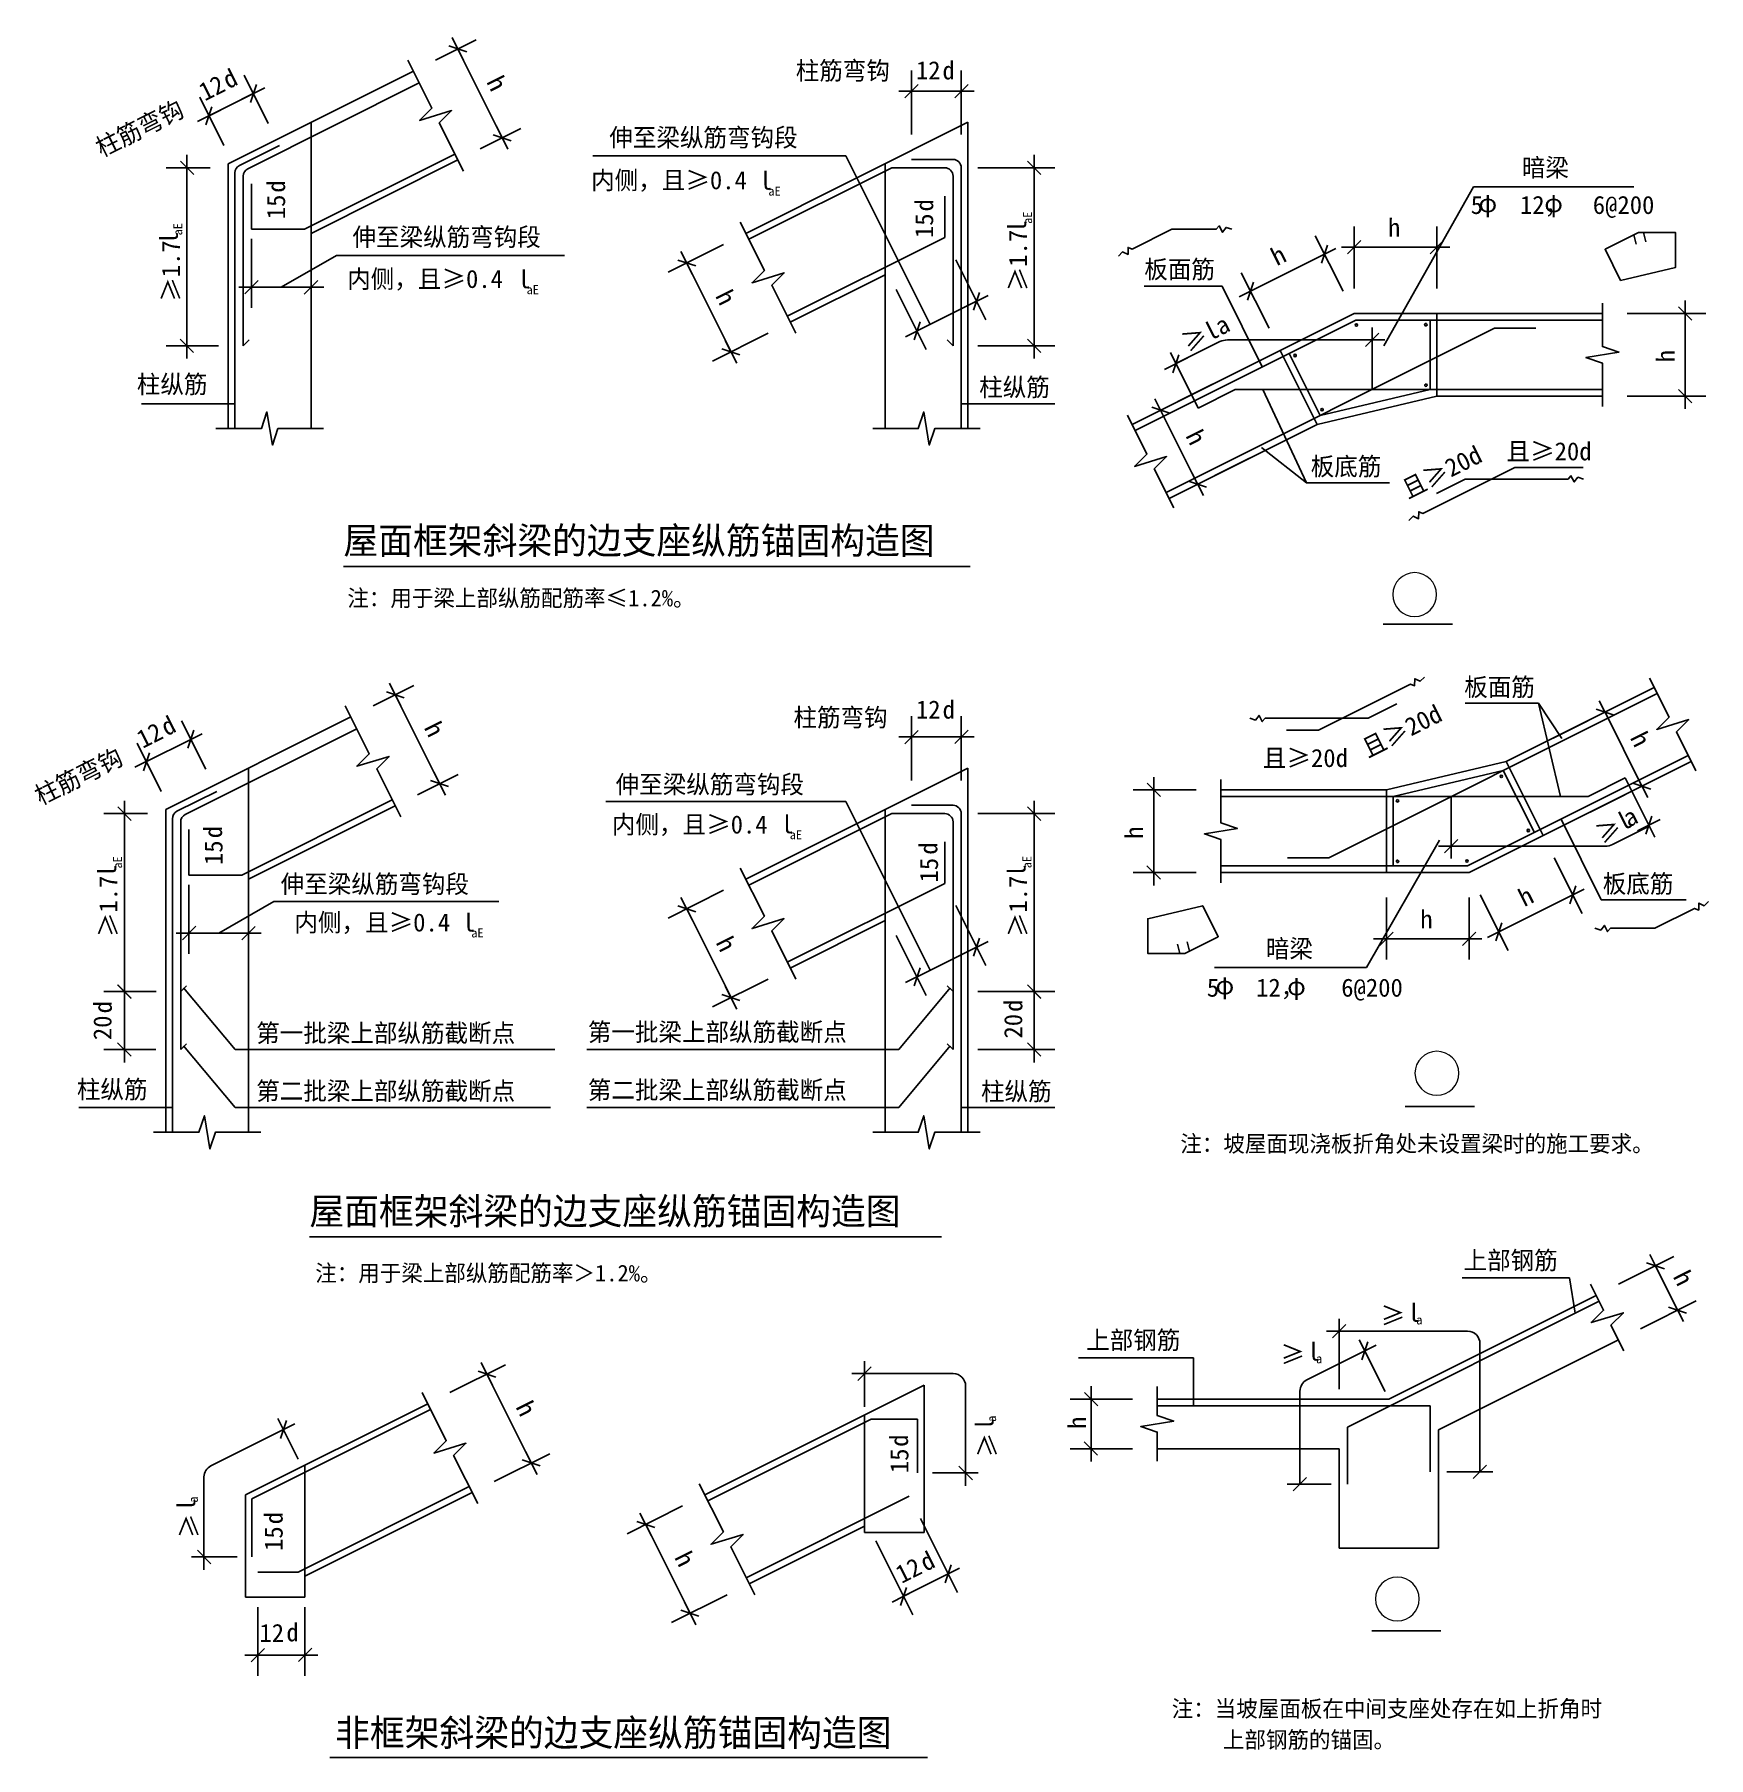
# Model space of a CAD drawing. Header units: metres. Extents: x 2199 to 22428, y 2603 to 23420.
import ezdxf

# ---------------------------------------------------------------- set-up
doc = ezdxf.new("R2010")
doc.units = ezdxf.units.M
for name, color, linetype in [('BAR', 2, 'Continuous'), ('PUB_DIM', 3, 'Continuous'), ('PUB_TEXT', 7, 'Continuous'), ('Q', 4, 'Continuous'), ('SLAB', 3, 'Continuous'), ('TXT', 7, 'Continuous'), ('WALL', 7, 'Continuous')]:
    doc.layers.add(name, color=color, linetype=linetype)

# ---------------------------------------------------------------- blocks, each defined once
blk = doc.blocks.new('_DIMX')
blk.add_line((154.5, 0), (-154.5, 0))
at = {"color": 1}
blk.add_lwpolyline([(-81.77, -81.77), (79.84, 79.84)], dxfattribs=at)
blk = doc.blocks.new('_INDEX1')
at = {"lineweight": 15}
for start, end in [(0, 180), (180, 0)]:
    blk.add_arc((0, 0), 0.5, start, end, dxfattribs=at)

msp = doc.modelspace()

# ---------------------------------------------------------------- linework, layer by layer
for p, q in [((18498.22, 16297.33), (19332.58, 16297.33)), ((18764.3, 10469.88), (19598.66, 10469.88)), ((12230.69, 5321.89), (12950.69, 5321.89)), ((5467.81, 4541.65), (4747.81, 4541.65)), ((18359.81, 4134.18), (19194.16, 4134.18))]:
    msp.add_line(p, q)
at = {"layer": 'BAR'}
for p, q in [((4777.24, 21798.07), (6849.58, 22834.24)), ((5541.96, 21017.68), (5541.96, 22359.32)), ((4677.24, 21837.51), (5158.62, 22078.2)), ((5461.96, 21067.12), (7278.91, 21975.59)), ((12478.71, 20517.68), (12478.71, 21859.32)), ((13298.71, 21909.87), (12798.71, 21909.87)), ((4621.96, 21748.07), (4621.96, 18659.32)), ((4721.96, 21708.63), (4721.96, 19659.32)), ((10831.2, 20946.12), (12558.71, 21809.87)), ((13198.71, 21809.87), (12558.71, 21809.87)), ((13298.71, 21709.87), (13298.71, 19659.32)), ((13398.71, 21809.87), (13398.71, 18659.32)), ((4821.96, 21617.12), (4821.96, 21067.12)), ((13198.71, 21467.12), (13198.71, 20967.12)), ((18504.86, 19659.43), (19587.08, 21579.53)), ((21524.45, 21579.53), (19587.08, 21579.53)), ((5461.96, 21067.12), (4821.96, 21067.12)), ((11296.3, 20015.92), (13198.71, 20967.12)), ((15498.38, 18637.21), (18164.77, 19970.4)), ((15874.04, 17885.89), (19843.07, 19870.4)), ((21145.88, 19970.4), (18164.77, 19970.4)), ((19065.88, 19130.4), (19065.88, 19970.4)), ((20343.07, 19870.4), (19843.07, 19870.4)), ((17734.45, 18816.1), (17358.79, 19567.41)), ((4621.96, 18959.32), (3491.96, 18959.32)), ((13398.71, 18959.32), (14528.71, 18959.32)), ((16261.16, 18906.8), (16708.38, 19130.4)), ((21145.88, 19130.4), (16708.38, 19130.4)), ((17734.45, 18816.1), (19065.88, 19130.4)), ((21807.99, 15458.87), (17838.97, 13474.36)), ((4021.34, 13995.63), (6093.69, 15031.8)), ((22183.65, 14707.55), (19517.26, 13374.36)), ((4786.06, 13215.24), (4786.06, 14556.88)), ((19947.58, 14528.67), (18616.15, 14214.36)), ((19947.58, 14528.67), (20323.24, 13777.35)), ((21420.87, 14437.97), (20973.66, 14214.36)), ((3921.34, 14035.08), (4402.72, 14275.76)), ((4706.06, 13264.68), (6523.01, 14173.15)), ((16536.15, 14214.36), (20973.66, 14214.36)), ((18616.15, 14214.36), (18616.15, 13374.36)), ((10831.2, 13143.68), (12558.71, 14007.44)), ((12478.71, 12715.24), (12478.71, 14056.88)), ((13198.71, 14007.44), (12558.71, 14007.44)), ((13298.71, 14107.44), (12798.71, 14107.44)), ((13398.71, 14007.44), (13398.71, 10156.88)), ((3866.06, 13945.63), (3866.06, 10156.88)), ((3966.06, 13906.19), (3966.06, 11156.88)), ((4066.06, 13814.68), (4066.06, 13264.68)), ((13298.71, 13907.44), (13298.71, 11156.88)), ((13198.71, 13664.68), (13198.71, 13164.68)), ((19177.17, 13685.33), (18293.89, 12149.83)), ((16536.15, 13374.36), (19517.26, 13374.36)), ((17338.97, 13474.36), (17838.97, 13474.36)), ((4706.06, 13264.68), (4066.06, 13264.68)), ((11296.3, 12213.48), (13198.71, 13164.68)), ((16457.33, 12149.83), (18293.89, 12149.83)), ((4036.77, 11927.59), (3966.06, 11856.88)), ((13228, 11927.59), (13298.71, 11856.88)), ((4036.77, 11227.59), (3966.06, 11156.88)), ((13228, 11227.59), (13298.71, 11156.88)), ((3866.06, 10456.88), (2736.06, 10456.88)), ((13398.71, 10456.88), (14528.71, 10456.88)), ((21106.41, 8115.01), (18066.24, 6594.92)), ((4827.81, 5727.2), (6986.87, 6806.73)), ((10335.97, 5705.09), (12310.69, 6692.45)), ((12230.69, 5400.25), (12230.69, 6741.89)), ((12870.69, 6692.45), (12310.69, 6692.45)), ((12870.69, 6692.45), (12870.69, 6041.89)), ((15766.24, 6854.37), (19066.24, 6854.37)), ((19066.24, 6854.37), (19066.24, 6054.37)), ((18066.24, 6594.92), (18066.24, 5905.67)), ((5467.81, 4795.01), (5467.81, 6136.65)), ((5387.81, 4844.45), (7451.97, 5876.53)), ((4827.81, 5727.2), (4827.81, 5027.2)), ((10801.07, 4774.89), (12770.69, 5759.7)), ((5387.81, 4844.45), (4897.81, 4844.45))]:
    msp.add_line(p, q, dxfattribs=at)
for points in [[(15944.32, 21066.27), (15465, 20826.61), (15414.98, 20847), (15413.19, 20762.14), (15348.7, 20793.54), (15296.53, 20742.38)], [(15944.32, 21066.27), (16480.22, 21066.27), (16515.85, 21106.88), (16555.4, 21031.78), (16599.03, 21088.71), (16668.57, 21066.27)], [(21552.01, 20885.7), (21525.21, 20999.24), (21580.35, 21026.81), (22030.9, 21026.81), (22030.9, 20606.81), (21365.19, 20449.66), (21177.36, 20825.32), (21580.35, 21026.81), (21642, 21026.81), (21668.8, 20913.27)], [(4792.67, 19730.03), (4721.96, 19659.32)], [(13228, 19730.03), (13298.71, 19659.32)], [(20911.86, 18189.63), (20087.3, 18189.63), (18976.39, 17634.17), (18926.37, 17654.56), (18924.58, 17569.7), (18860.09, 17601.1), (18807.92, 17549.94)], [(19141.66, 17874.91), (19488.25, 18048.21), (20730.29, 18048.21), (20765.91, 18088.82), (20805.46, 18013.72), (20849.1, 18070.64), (20918.64, 18048.21)], [(17327.37, 15017.37), (17714.87, 15017.37), (18825.78, 15572.82), (18875.81, 15552.43), (18877.6, 15637.29), (18942.08, 15605.89), (18994.25, 15657.05)], [(18660.52, 15332.08), (18313.92, 15158.78), (17071.89, 15158.78), (17036.27, 15118.17), (16996.71, 15193.27), (16953.08, 15136.35), (16883.54, 15158.78)], [(21780.46, 12622.36), (22259.79, 12862.02), (22309.81, 12841.63), (22311.6, 12926.49), (22376.09, 12895.09), (22428.25, 12946.25)], [(16130.02, 12459.06), (16156.83, 12345.52), (16101.69, 12317.95), (15651.13, 12317.95), (15651.13, 12737.95), (16316.85, 12895.1), (16504.68, 12519.44), (16101.69, 12317.95), (16040.04, 12317.95), (16013.23, 12431.49)], [(21780.46, 12622.36), (21244.56, 12622.36), (21208.94, 12581.75), (21169.39, 12656.85), (21125.75, 12599.92), (21056.21, 12622.36)]]:
    msp.add_lwpolyline(points, dxfattribs=at)
for points in [[(18158.25, 19910.33, 1), (18188.25, 19910.33, 1)], [(19025.22, 19921.17, -1), (18998.38, 19907.75, -1)], [(17417.18, 19541.56, 1), (17447.18, 19541.56, 1)], [(19026.41, 19189.94, -1), (18999.58, 19176.53, -1)], [(17743.13, 18887, 1), (17773.13, 18887, 1)], [(19938.9, 14457.76, 1), (19908.9, 14457.76, 1)], [(18655.62, 14154.82, -1), (18682.46, 14168.24, -1)], [(20264.85, 13803.2, 1), (20234.85, 13803.2, 1)], [(18656.82, 13423.6, -1), (18683.65, 13437.01, -1)], [(19523.78, 13434.44, 1), (19493.78, 13434.44, 1)]]:
    msp.add_lwpolyline(points, format="xyb", close=True, dxfattribs=at)
for centre, start, end in [((13298.71, 21809.87), 0, 90), ((4721.96, 21748.07), 116.57, 180), ((4821.96, 21708.63), 116.57, 180), ((13198.71, 21709.87), 0, 90), ((3966.06, 13945.63), 116.57, 180), ((4066.06, 13906.19), 116.57, 180), ((13198.71, 13907.44), 0, 90), ((13298.71, 14007.44), 0, 90)]:
    msp.add_arc(centre, 100, start, end, dxfattribs=at)
at = {"layer": 'PUB_DIM'}
for p, q in [((7046.36, 23111.52), (7538.29, 23357.48)), ((7850.89, 22173.26), (7315.13, 23244.79)), ((5024.45, 22346.53), (4732.77, 22929.89)), ((12798.71, 22209.87), (12798.71, 22985.75)), ((13398.71, 22209.87), (13398.71, 22985.75)), ((4307.92, 22437.96), (4844.57, 22706.29)), ((4845.47, 22706.73), (4846.36, 22707.18)), ((12797.71, 22735.75), (12796.71, 22735.75)), ((12798.71, 22735.75), (13398.71, 22735.75)), ((13399.71, 22735.75), (13400.71, 22735.75)), ((4487.8, 22078.2), (4196.11, 22661.57)), ((4307.02, 22437.51), (4306.13, 22437.06)), ((7583.01, 22038.2), (8074.95, 22284.17)), ((8948.18, 21954.59), (12004.7, 21954.59)), ((13023.32, 19917.35), (12004.7, 21954.59)), ((4321.96, 21809.87), (3791.96, 21809.87)), ((4041.96, 19660.32), (4041.96, 21808.87)), ((13598.71, 21809.87), (14528.71, 21809.87)), ((14278.71, 21808.87), (14278.71, 19660.32)), ((18145.88, 20350.4), (18145.88, 21100.4)), ((19145.88, 20350.4), (19145.88, 21100.4)), ((4821.96, 20950.31), (4821.96, 20116.44)), ((10527.1, 20883.51), (9856.28, 20548.1)), ((18011.72, 20318.73), (17676.31, 20989.55)), ((18146.88, 20850.4), (19144.88, 20850.4)), ((5181.96, 20366.44), (5847.9, 20749.71)), ((5541.96, 20717.68), (5541.96, 20116.44)), ((5847.9, 20749.71), (8604.26, 20749.71)), ((10616.09, 19587.49), (10080.33, 20659.01)), ((13332.87, 20698.79), (13695.34, 19973.85)), ((17787.22, 20765.5), (16894.58, 20319.18)), ((17117.29, 19871.52), (16781.88, 20542.34)), ((4822.96, 20366.44), (5540.96, 20366.44)), ((12612.87, 20338.79), (12975.34, 19613.85)), ((12864.43, 19837.91), (13582.64, 20197.01)), ((15606.75, 20378.06), (16549.92, 20378.06)), ((17035.95, 19406), (16549.92, 20378.06)), ((21445.88, 20050.4), (22395.88, 20050.4)), ((22145.88, 19051.4), (22145.88, 20049.4)), ((11063.75, 19810.2), (10392.93, 19474.79)), ((18363.07, 19130.4), (18363.07, 19880.4)), ((4424.89, 19659.32), (3791.96, 19659.32)), ((13598.71, 19659.32), (14528.71, 19659.32)), ((16261.16, 18906.8), (15925.75, 19577.62)), ((15992.84, 19443.45), (16524.51, 19709.29)), ((18363.07, 19730.4), (16613.95, 19730.4)), ((16433.37, 19194.15), (15583.66, 18769.29)), ((17569.31, 18005.17), (17041.42, 19130.4)), ((21445.88, 19050.4), (22395.88, 19050.4)), ((16254.04, 17987.56), (15807.72, 18880.2)), ((17026.43, 18431.16), (17569.31, 18005.17)), ((16880.58, 18299.72), (16030.88, 17874.87)), ((17569.31, 18005.17), (18574.05, 18005.17)), ((6290.46, 15309.08), (6782.4, 15555.04)), ((7095, 14370.82), (6559.24, 15442.35)), ((20373.8, 15339.59), (19489.29, 15339.59)), ((20655.61, 14913.6), (20373.8, 15339.59)), ((20373.8, 15339.59), (20640.61, 14214.36)), ((20551.22, 14919.93), (21400.92, 15344.78)), ((21177.76, 15232.08), (21624.08, 14339.44)), ((4268.56, 14544.09), (3976.88, 15127.46)), ((12798.71, 14407.44), (12798.71, 15183.32)), ((13398.71, 14407.44), (13398.71, 15183.32)), ((3731.9, 14275.76), (3440.22, 14859.13)), ((3552.02, 14635.52), (4088.68, 14903.85)), ((4089.57, 14904.3), (4090.47, 14904.74)), ((12797.71, 14933.32), (12796.71, 14933.32)), ((12798.71, 14933.32), (13398.71, 14933.32)), ((13399.71, 14933.32), (13400.71, 14933.32)), ((3551.13, 14635.07), (3550.23, 14634.63)), ((6827.12, 14235.76), (7319.05, 14481.73)), ((20998.43, 14025.5), (21848.14, 14450.35)), ((21420.87, 14437.97), (21778.64, 13722.42)), ((16236.15, 14294.36), (15474.12, 14294.36)), ((15724.12, 14293.36), (15724.12, 13295.36)), ((19318.97, 14214.36), (19318.97, 13464.36)), ((3566.06, 14007.44), (3036.06, 14007.44)), ((3286.06, 11857.88), (3286.06, 14006.44)), ((9105.35, 14152.15), (12004.7, 14152.15)), ((13023.32, 12114.91), (12004.7, 14152.15)), ((13598.71, 14007.44), (14528.71, 14007.44)), ((14278.71, 14006.44), (14278.71, 11857.88)), ((20646.08, 13938.77), (21132.11, 12966.7)), ((21711.56, 13856.59), (21269.33, 13635.47)), ((19318.97, 13614.36), (21179.89, 13614.36)), ((20564.74, 13473.24), (20900.15, 12802.42)), ((4066.06, 13147.87), (4066.06, 12314.01)), ((16236.15, 13294.36), (15474.12, 13294.36)), ((4426.06, 12564.01), (5092, 12947.27)), ((4786.06, 12915.24), (4786.06, 12314.01)), ((5092, 12947.27), (7811.27, 12947.27)), ((10527.1, 13081.07), (9856.28, 12745.66)), ((18536.15, 12994.36), (18536.15, 12244.36)), ((19536.15, 12994.36), (19536.15, 12244.36)), ((19670.31, 13026.03), (20005.72, 12355.21)), ((19894.81, 12579.26), (20787.45, 13025.58)), ((22158.2, 12966.7), (21132.11, 12966.7)), ((10616.09, 11785.05), (10080.33, 12856.57)), ((13332.87, 12896.35), (13695.34, 12171.42)), ((4067.06, 12564.01), (4785.06, 12564.01)), ((12612.87, 12536.35), (12975.34, 11811.42)), ((19535.15, 12494.36), (18537.15, 12494.36)), ((12864.43, 12035.47), (13582.64, 12394.58)), ((4001.42, 11903.42), (4622.58, 11156.88)), ((11063.75, 12007.76), (10392.93, 11672.35)), ((13263.35, 11903.42), (12642.19, 11156.88)), ((3668.99, 11856.88), (3036.06, 11856.88)), ((3666.06, 11856.88), (3036.06, 11856.88)), ((3286.06, 11157.88), (3286.06, 11855.88)), ((13598.71, 11856.88), (14528.71, 11856.88)), ((13598.71, 11856.88), (14528.71, 11856.88)), ((14278.71, 11157.88), (14278.71, 11855.88)), ((3666.06, 11156.88), (3036.06, 11156.88)), ((4001.42, 11203.42), (4622.58, 10456.88)), ((8486.07, 11156.88), (4622.58, 11156.88)), ((8875.8, 11156.88), (12642.19, 11156.88)), ((13263.35, 11203.42), (12642.19, 10456.88)), ((13598.71, 11156.88), (14528.71, 11156.88)), ((8432.92, 10456.88), (4622.58, 10456.88)), ((8875.8, 10456.88), (12642.19, 10456.88)), ((21338.96, 8320.73), (22009.78, 8656.14)), ((22054.06, 8008.57), (21786.62, 8543.44)), ((20747.64, 8398.61), (19449.81, 8398.61)), ((20817.52, 7970.57), (20747.64, 8398.61)), ((21607.29, 7784.07), (22278.11, 8119.48)), ((17966.24, 7054.37), (17966.24, 7904.37)), ((17966.24, 7754.37), (19516.24, 7754.37)), ((17573.9, 7164.92), (18275.55, 7515.75)), ((18208.47, 7649.91), (18521.52, 7023.81)), ((19666.24, 7604.37), (19666.24, 6054.37)), ((7219.42, 7012.45), (7890.24, 7347.86)), ((12230.69, 6841.89), (12230.69, 7391.89)), ((16203.23, 7434.37), (14815.92, 7434.37)), ((16203.23, 6854.37), (16203.23, 7434.37)), ((8202.84, 6163.64), (7667.08, 7235.16)), ((12230.69, 7241.89), (13300.69, 7241.89)), ((13450.69, 7091.89), (13450.69, 6041.89)), ((15466.24, 6934.37), (14716.24, 6934.37)), ((14966.24, 6335.37), (14966.24, 6933.37)), ((17490.99, 5905.67), (17490.99, 7030.76)), ((5387.31, 6208.2), (5141.35, 6700.13)), ((4330.73, 6127.12), (5208.43, 6565.97)), ((7756.08, 5939.14), (8426.9, 6274.55)), ((15466.24, 6334.37), (14716.24, 6334.37)), ((13050.69, 6041.89), (13600.69, 6041.89)), ((19266.24, 6054.37), (19816.24, 6054.37)), ((4247.81, 5992.96), (4247.81, 5027.2)), ((17866.24, 5905.67), (17340.99, 5905.67)), ((10031.86, 5642.48), (9361.04, 5307.07)), ((10120.86, 4346.46), (9585.1, 5417.98)), ((12904.85, 5491.37), (13351.59, 4597.89)), ((12364.85, 5221.37), (12811.59, 4327.89)), ((4647.81, 5027.2), (4097.81, 5027.2)), ((12699.79, 4551.5), (13239.79, 4821.5)), ((13240.68, 4821.94), (13241.58, 4822.39)), ((4897.81, 4421.02), (4897.81, 3591.65)), ((5467.81, 4421.02), (5467.81, 3591.65)), ((10568.52, 4569.17), (9897.7, 4233.76)), ((12698.89, 4551.05), (12698, 4550.6)), ((4896.81, 3841.65), (4895.81, 3841.65)), ((5467.81, 3841.65), (4897.81, 3841.65)), ((5468.81, 3841.65), (5469.81, 3841.65))]:
    msp.add_line(p, q, dxfattribs=at)
for points in [[(7381.77, 21769.87), (7091.08, 22351.25), (7240.15, 22500.32), (6852.56, 22381.07), (7001.63, 22530.14), (6710.95, 23111.52)], [(11399.16, 19810.2), (11108.47, 20391.58), (11257.55, 20540.65), (10869.96, 20421.39), (11019.03, 20570.46), (10728.34, 21151.84)], [(21145.88, 20175.4), (21145.88, 19650.4), (21345.88, 19583.74), (20945.88, 19517.07), (21145.88, 19450.4), (21145.88, 18925.4)], [(5691.96, 18659.32), (5141.96, 18659.32), (5075.29, 18459.32), (5008.63, 18859.32), (4941.96, 18659.32), (4391.96, 18659.32)], [(13628.71, 18659.32), (13078.71, 18659.32), (13012.04, 18459.32), (12945.37, 18859.32), (12878.71, 18659.32), (12328.71, 18659.32)], [(15965.72, 17702.53), (15730.93, 18172.11), (15880, 18321.18), (15492.42, 18201.92), (15641.49, 18350.99), (15406.7, 18820.57)], [(22275.33, 14524.2), (22040.54, 14993.77), (22189.62, 15142.84), (21802.03, 15023.58), (21951.1, 15172.66), (21716.31, 15642.23)], [(6625.87, 13967.44), (6335.18, 14548.81), (6484.25, 14697.89), (6096.67, 14578.63), (6245.74, 14727.7), (5955.05, 15309.08)], [(16536.15, 13169.36), (16536.15, 13694.36), (16336.15, 13761.03), (16736.15, 13827.69), (16536.15, 13894.36), (16536.15, 14419.36)], [(11399.16, 12007.76), (11108.47, 12589.14), (11257.55, 12738.21), (10869.96, 12618.95), (11019.03, 12768.02), (10728.34, 13349.4)], [(4936.06, 10156.88), (4386.06, 10156.88), (4319.4, 9956.88), (4252.73, 10356.88), (4186.06, 10156.88), (3636.06, 10156.88)], [(13628.71, 10156.88), (13078.71, 10156.88), (13012.04, 9956.88), (12945.37, 10356.88), (12878.71, 10156.88), (12328.71, 10156.88)], [(21406.04, 7515.75), (21249.52, 7828.79), (21398.59, 7977.87), (21011, 7858.61), (21160.08, 8007.68), (21003.55, 8320.73)], [(15766.24, 6184.37), (15766.24, 6534.37), (15566.24, 6601.03), (15966.24, 6667.7), (15766.24, 6734.37), (15766.24, 7084.37)], [(7554.83, 5670.81), (7264.14, 6252.19), (7413.21, 6401.26), (7025.63, 6282), (7174.7, 6431.07), (6884.01, 7012.45)], [(10903.93, 4569.17), (10613.24, 5150.55), (10762.31, 5299.62), (10374.73, 5180.36), (10523.8, 5329.43), (10233.11, 5910.81)]]:
    msp.add_lwpolyline(points, dxfattribs=at)
for centre, radius, start, end in [((16613.95, 19530.4), 200, 90, 116.57), ((21179.89, 13814.36), 200, 270, 296.57), ((19516.24, 7604.37), 150, 0, 90), ((13300.69, 7091.89), 150, 0, 90), ((17640.99, 7030.76), 150, 116.57, 180), ((4397.81, 5992.96), 150, 116.57, 180)]:
    msp.add_arc(centre, radius, start, end, dxfattribs=at)
at = {"layer": 'PUB_TEXT'}
for p, q in [((5933.17, 16994.6), (13504.68, 16994.6)), ((5521.72, 8892.3), (13160.05, 8892.3)), ((5769.9, 2603.39), (12990.16, 2603.39))]:
    msp.add_line(p, q, dxfattribs=at)
at = {"layer": 'SLAB'}
for p, q in [((19145.88, 19050.4), (19145.88, 20050.4)), ((17698.67, 18708.76), (17251.46, 19603.19)), ((19983.36, 14636), (20430.58, 13741.57)), ((18536.15, 14294.36), (18536.15, 13294.36))]:
    msp.add_line(p, q, dxfattribs=at)
at = {"layer": 'WALL'}
for p, q in [((4541.96, 21859.32), (6778.03, 22977.35)), ((10795.43, 21017.68), (13478.71, 22359.32)), ((13478.71, 22359.32), (13478.71, 18659.32)), ((4541.96, 21859.32), (4541.96, 18659.32)), ((5541.96, 21017.68), (7314.68, 21904.04)), ((5541.96, 21017.68), (5541.96, 18659.32)), ((11332.08, 19944.36), (12478.71, 20517.68)), ((12478.71, 20517.68), (12478.71, 18659.32)), ((15462.6, 18708.76), (18145.88, 20050.4)), ((21145.88, 20050.4), (18145.88, 20050.4)), ((17698.67, 18708.76), (19145.88, 19050.4)), ((21145.88, 19050.4), (19145.88, 19050.4)), ((15909.82, 17814.34), (17698.67, 18708.76)), ((21772.22, 15530.43), (19983.36, 14636)), ((3786.06, 14056.88), (6022.13, 15174.91)), ((19983.36, 14636), (18536.15, 14294.36)), ((22219.43, 14636), (19536.15, 13294.36)), ((10795.43, 13215.24), (13478.71, 14556.88)), ((13478.71, 14556.88), (13478.71, 10156.88)), ((16536.15, 14294.36), (18536.15, 14294.36)), ((3786.06, 14056.88), (3786.06, 10156.88)), ((4786.06, 13215.24), (6558.79, 14101.6)), ((4786.06, 13215.24), (4786.06, 10156.88)), ((16536.15, 13294.36), (19536.15, 13294.36)), ((11332.08, 12141.93), (12478.71, 12715.24)), ((12478.71, 12715.24), (12478.71, 10156.88)), ((21070.63, 8186.57), (18566.24, 6934.37)), ((21338.96, 7649.91), (19166.24, 6563.55)), ((10300.19, 5776.65), (12950.69, 7101.89)), ((12950.69, 7101.89), (12950.69, 5321.89)), ((4747.81, 5776.65), (6951.09, 6878.29)), ((15766.24, 6934.37), (18566.24, 6934.37)), ((19166.24, 6563.55), (19166.24, 5134.37)), ((15766.24, 6334.37), (17966.24, 6334.37)), ((17966.24, 6334.37), (17966.24, 5134.37)), ((4747.81, 5776.65), (4747.81, 4541.65)), ((5467.81, 4795.01), (7487.75, 5804.97)), ((10836.85, 4703.33), (12230.69, 5400.25)), ((12230.69, 5400.25), (12230.69, 5321.89)), ((17966.24, 5134.37), (19166.24, 5134.37)), ((5467.81, 4795.01), (5467.81, 4541.65))]:
    msp.add_line(p, q, dxfattribs=at)

# ---------------------------------------------------------------- block references
at = {"layer": 'PUB_DIM'}
for p, rotation in [((7314.68, 23245.68), 116.57), ((4844.57, 22706.29), 206.57), ((13398.71, 22735.75), 180), ((4307.92, 22437.96), 26.57), ((7851.34, 22172.37), 296.57), ((4041.96, 21809.87), 90), ((14278.71, 21809.87), 90), ((10079.88, 20659.91), 116.57), ((17788.11, 20765.95), 26.57), ((18145.88, 20850.4), 180), ((4821.96, 20366.44), 180), ((16893.69, 20318.73), 206.57), ((13583.54, 20197.46), 26.57), ((22145.88, 20050.4), 90), ((4041.96, 19659.32), 270), ((12863.54, 19837.46), 206.57), ((14278.71, 19659.32), 270), ((10616.54, 19586.59), 296.57), ((15992.84, 19443.45), 26.57), ((22145.88, 19050.4), 270), ((15807.27, 18881.1), 116.57), ((16254.48, 17986.67), 296.57), ((6558.79, 15443.24), 116.57), ((21177.32, 15232.98), 116.57), ((4088.68, 14903.85), 206.57), ((13398.71, 14933.32), 180), ((3552.02, 14635.52), 26.57), ((7095.44, 14369.93), 296.57), ((15724.12, 14294.36), 90), ((21624.53, 14338.55), 296.57), ((3286.06, 14007.44), 90), ((14278.71, 14007.44), 90), ((21706.67, 13866.36), 206.57), ((19318.97, 13614.36), 180), ((15724.12, 13294.36), 270), ((20788.35, 13026.03), 26.57), ((10079.88, 12857.47), 116.57), ((19893.92, 12578.82), 206.57), ((4066.06, 12564.01), 180), ((13583.54, 12395.02), 26.57), ((18536.15, 12494.36), 180), ((12863.54, 12035.02), 206.57), ((3286.06, 11856.88), 270), ((3286.06, 11856.88), 90), ((10616.54, 11784.15), 296.57), ((14278.71, 11856.88), 270), ((14278.71, 11856.88), 90), ((3286.06, 11156.88), 270), ((14278.71, 11156.88), 270), ((21786.17, 8544.34), 116.57), ((22054.5, 8007.68), 296.57), ((18275.55, 7515.75), 206.57), ((7666.63, 7236.06), 116.57), ((14966.24, 6934.37), 90), ((5208.43, 6565.97), 206.57), ((14966.24, 6334.37), 270), ((8203.29, 6162.74), 296.57), ((13450.69, 6041.89), 90), ((9584.65, 5418.87), 116.57), ((4247.81, 5027.2), 90), ((13239.79, 4821.5), 206.57), ((12699.79, 4551.5), 26.57), ((10121.31, 4345.56), 296.57), ((5467.81, 3841.65), 180)]:
    msp.add_blockref('_DIMX', p, dxfattribs=dict(at, rotation=rotation))
for p in [(12798.71, 22735.75), (19145.88, 20850.4), (5541.96, 20366.44), (18363.07, 19730.4), (12798.71, 14933.32), (4786.06, 12564.01), (19536.15, 12494.36), (17966.24, 7754.37), (12230.69, 7241.89), (19666.24, 6054.37), (17490.99, 5905.67), (4897.81, 3841.65)]:
    msp.add_blockref('_DIMX', p, dxfattribs=at)
at = {"layer": 'PUB_TEXT', "xscale": 530, "yscale": 530, "zscale": 530}
for p in [(18877.9, 16653.84), (19145.38, 10870.6), (18667.07, 4519.06)]:
    msp.add_blockref('_INDEX1', p, dxfattribs=at)

# ---------------------------------------------------------------- texts
for s, rotation, p in [('12', 26.57, (4256.99, 22611.28)), ('d', 26.57, (4542.3, 22756.49)), ('h', 296.57, (7657.01, 22848.62)), ('h', 26.57, (17211.35, 20620.87)), ('h', 296.57, (10422.21, 20262.84)), ('h', 90, (22017.27, 19458.64)), ('h', 296.57, (16104.87, 18573.48)), ('d', 26.57, (3796.56, 14938.47)), ('12', 26.57, (3506.57, 14789.89)), ('h', 296.57, (6901.11, 15046.18)), ('h', 296.57, (21474.92, 14925.36)), ('h', 90, (15595.51, 13702.6)), ('h', 26.57, (20201.54, 12876.42)), ('h', 296.57, (10426.75, 12450.36)), ('h', 296.57, (21994.34, 8415.6)), ('h', 296.57, (8008.96, 6838.99)), ('h', 90, (14907.58, 6572.57)), ('d', 90, (12755.32, 6357.23)), ('15', 90, (12759.65, 6039.28)), ('h', 296.57, (9926.97, 5021.81)), ('12', 26.57, (12677.05, 4700.38)), ('d', 26.57, (12968.7, 4846.08))]:
    msp.add_text(s, height=218.8, rotation=rotation).set_placement(p)
for s, p in [('12', (12850.74, 22878.05)), ('d', (13170.95, 22877.37)), ('h', (18554.12, 20979.02)), ('12', (12850.61, 15155.24)), ('d', (13172.39, 15155.24)), ('h', (18944.39, 12622.97)), ('12', (4917.67, 3999.17)), ('d', (5243.33, 4007.32))]:
    msp.add_text(s, height=218.8).set_placement(p)
at = {"layer": 'PUB_TEXT'}
for s, p in [('屋面框架斜梁的边支座纵筋锚固构造图', (5933.17, 17144.6)), ('屋面框架斜梁的边支座纵筋锚固构造图', (5521.72, 9042.3)), ('非框架斜梁的边支座纵筋锚固构造图', (5832.58, 2741.74))]:
    msp.add_text(s, height=323.2, dxfattribs=at).set_placement(p)
at = {"layer": 'Q'}
for p in [(19647.97, 21272.62), (20442.84, 21272.62), (16470.71, 11823.82), (17336.31, 11813.34)]:
    msp.add_text('φ', height=218.8, dxfattribs=at).set_placement(p)
at = {"layer": 'TXT'}
for s, height, p in [('柱筋弯钩', 218.8, (11398.64, 22874.16)), ('伸至梁纵筋弯钩段', 218.8, (9145.71, 22066.32)), ('暗梁', 218.8, (20171.78, 21703.25)), ('内侧，且≥0.4', 218.8, (8925.8, 21550.09)), ('l', 218.8, (10964.52, 21546.39)), ('aE', 109, (11067.33, 21473.68)), ('5   12，  6@200', 218.8, (19554.26, 21251.58)), ('伸至梁纵筋弯钩段', 218.8, (6042.68, 20864.49)), ('板面筋', 218.8, (15609.78, 20473.9)), ('内侧，且≥0.4', 218.8, (5978.56, 20357.76)), ('l', 218.8, (8043.54, 20355.35)), ('aE', 109, (8146.36, 20282.64)), ('柱纵筋', 218.8, (3436.48, 19085.33)), ('柱纵筋', 218.8, (13615.35, 19049.45)), ('板底筋', 218.8, (17621.05, 18092.52)), ('且≥20d', 218.8, (19986.15, 18275.12)), ('注：用于梁上部纵筋配筋率≤1.2%。', 200, (5979.81, 16511.53)), ('板面筋', 218.8, (19475.85, 15426.67)), ('柱筋弯钩', 218.8, (11371.09, 15059.96)), ('且≥20d', 218.8, (17042.04, 14569.69)), ('伸至梁纵筋弯钩段', 218.8, (9222.53, 14250.73)), ('内侧，且≥0.4', 218.8, (9176.89, 13766.84)), ('l', 218.8, (11222.56, 13770.43)), ('aE', 109, (11325.38, 13697.72)), ('伸至梁纵筋弯钩段', 218.8, (5174.82, 13047.35)), ('板底筋', 218.8, (21149.92, 13050.59)), ('内侧，且≥0.4', 218.8, (5339.93, 12583.15)), ('l', 218.8, (7374.98, 12583.92)), ('aE', 109, (7477.8, 12511.21)), ('暗梁', 218.8, (17078.95, 12266.23)), ('5   12，   6@200', 218.8, (16365.84, 11795.53)), ('第一批梁上部纵筋截断点', 218.8, (4878.99, 11246.72)), ('第一批梁上部纵筋截断点', 218.8, (8885.95, 11258.75)), ('柱纵筋', 218.8, (2711.89, 10566.49)), ('第二批梁上部纵筋截断点', 218.8, (4878.99, 10546.72)), ('第二批梁上部纵筋截断点', 218.8, (8885.95, 10558.75)), ('柱纵筋', 218.8, (13636.69, 10542.74)), ('注：坡屋面现浇板折角处未设置梁时的施工要求。', 200, (16045.52, 9919.5)), ('上部钢筋', 218.8, (19467.68, 8501.13)), ('注：用于梁上部纵筋配筋率＞1.2%。', 200, (5592.19, 8356.26)), ('≥', 218.8, (18464.75, 7832.55)), ('l', 218.8, (18795.89, 7868.51)), ('a', 110, (18896.17, 7835.87)), ('上部钢筋', 218.8, (14907.72, 7536.89)), ('≥', 218.8, (17254.34, 7363.37)), ('l', 218.8, (17585.49, 7399.34)), ('a', 110, (17685.77, 7366.69)), ('注：当坡屋面板在中间支座处存在如上折角时', 200, (15941.44, 3094.52)), ('上部钢筋的锚固。', 200, (16559.8, 2718.3))]:
    msp.add_text(s, height=height, dxfattribs=at).set_placement(p)
for s, height, rotation, p in [('柱筋弯钩', 218.8, 26.57, (3009.56, 21934.8)), ('d', 218.8, 90, (5228, 21509.12)), ('15', 218.8, 90, (5227.74, 21188.32)), ('d', 218.8, 90, (13059.18, 21281.63)), ('15', 218.8, 90, (13058.71, 20960.83)), ('aE', 109, 90, (14254.1, 21131.84)), ('aE', 109, 90, (3984.8, 20993.05)), ('l', 218.8, 90, (14181.38, 21029.03)), ('≥1.7', 218.8, 90, (14193.16, 20315.85)), ('l', 218.8, 90, (3931.53, 20890.23)), ('≥1.7', 218.8, 90, (3956.41, 20189.7)), ('≥la', 218.8, 26.57, (16134.56, 19580.05)), ('且≥20d', 218.8, 26.57, (18793.39, 17806.88)), ('且≥20d', 218.8, 26.57, (18310.91, 14678.74)), ('柱筋弯钩', 218.8, 26.57, (2272.23, 14105.72)), ('l', 218.8, 26.57, (21385.43, 13792.98)), ('a', 218.8, 26.57, (21464.02, 13837.14)), ('d', 218.8, 90, (4465.76, 13708.98)), ('≥', 218.8, 26.57, (21135.99, 13638.24)), ('15', 218.8, 90, (4471.84, 13385.88)), ('d', 218.8, 90, (13109.06, 13510.77)), ('l', 218.8, 90, (3185.33, 13240.9)), ('aE', 109, 90, (3258.04, 13343.71)), ('15', 218.8, 90, (13117.45, 13175.16)), ('l', 218.8, 90, (14174.38, 13244.15)), ('aE', 109, 90, (14247.09, 13346.96)), ('≥1.7', 218.8, 90, (3200.51, 12513.41)), ('≥1.7', 218.8, 90, (14193.16, 12513.41)), ('d', 218.8, 90, (3134.02, 11593.28)), ('d', 218.8, 90, (14136.36, 11611.62)), ('20', 218.8, 90, (3129.65, 11270.37)), ('20', 218.8, 90, (14135.01, 11289.64)), ('l', 218.8, 90, (13787.29, 6558.98)), ('a', 110, 90, (13819.94, 6659.26)), ('≥', 218.8, 90, (13823.26, 6227.83)), ('l', 218.8, 90, (4141.32, 5582.48)), ('a', 110, 90, (4173.97, 5682.76)), ('≥', 218.8, 90, (4177.29, 5251.33)), ('d', 218.8, 90, (5198.35, 5421.06)), ('15', 218.8, 90, (5198.35, 5099.12))]:
    msp.add_text(s, height=height, rotation=rotation, dxfattribs=at).set_placement(p)

doc.saveas('drawing.dxf')
